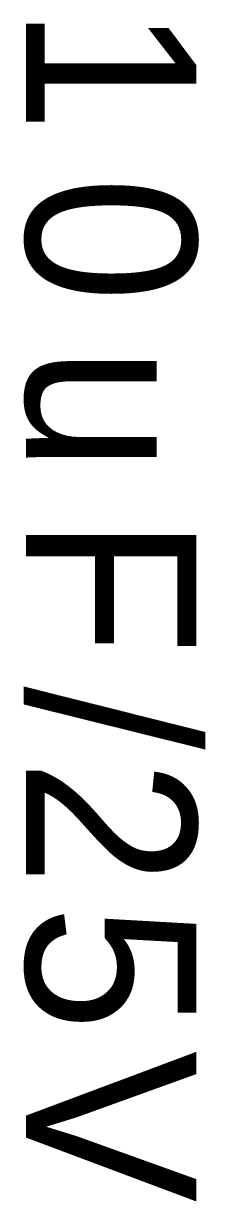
# Model space of a CAD drawing. Header units: inches. Extents: x 0 to 22.3, y 0 to 15.7.
# Drawn here: x 16.1107 to 16.1636, y 2.2546 to 2.5975 of the extents above; entities that cross this region are included whole.
import ezdxf

# ---------------------------------------------------------------- set-up
doc = ezdxf.new("R2010")
doc.units = ezdxf.units.IN
doc.header["$MEASUREMENT"] = 0
doc.layers.add('Sheet', color=255, linetype='Continuous')

msp = doc.modelspace()

# ---------------------------------------------------------------- texts
at = {"layer": 'Sheet'}
for s, p in [('1', (16.11145, 2.60252)), ('0', (16.11145, 2.55302)), ('u', (16.11145, 2.50351)), ('F', (16.11145, 2.45401)), ('/', (16.11145, 2.4045)), ('2', (16.11145, 2.38329)), ('5', (16.11145, 2.34086)), ('V', (16.11145, 2.29842))]:
    msp.add_text(s, height=0.0495, rotation=270, dxfattribs=at).set_placement(p)

doc.saveas('drawing.dxf')
